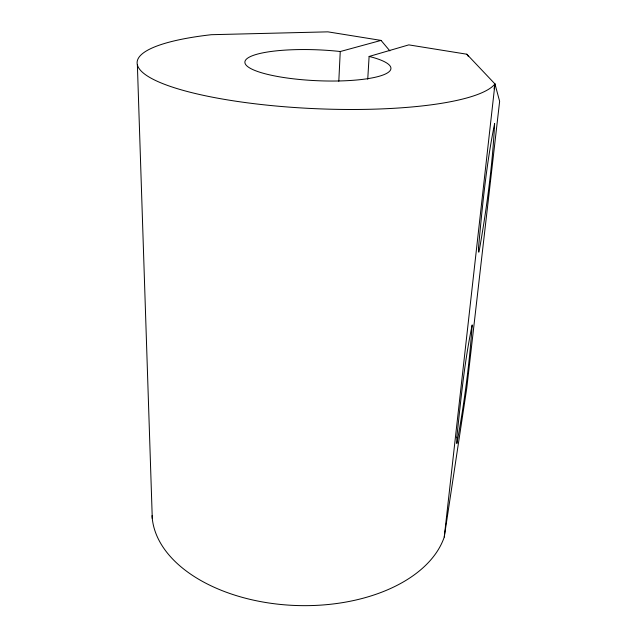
<?xml version="1.0" encoding="UTF-8"?>
<svg xmlns="http://www.w3.org/2000/svg" width="637" height="637" viewBox="0 0 637 637"><rect width="100%" height="100%" fill="white"/><g stroke="black" fill="none" stroke-linecap="round" stroke-linejoin="round"><path stroke-width="0.96" d="M338.804 81.249L340.246 51.533L381.045 40.41L389.876 50.896M367.74 79.227L369.11 56.462L408.795 44.877L466.825 54.217L494.965 83.949L499.631 101.331L466.746 388.252L444.26 537.031A147.712 89.642 1.9 0 1 286.937 605.007A147.712 89.642 1.9 0 1 152.052 515.636M444.26 537.031L494.965 83.949A180.223 38.451 2.5 0 1 222.926 99.117A180.223 38.451 2.5 0 1 211.373 34.701L327.904 31.85L381.045 40.41M494.081 88.846L494.965 83.949M340.246 51.533L339.306 51.406A73.12 15.431 2.5 0 0 245.006 63.119A73.12 15.431 2.5 0 0 347.683 80.644A73.12 15.431 2.5 0 0 369.938 56.637L369.11 56.462M466.825 54.217L468.521 56.653M137.369 64.671L152.283 518.614M478.53 247.626L478.483 252.029L479 251.989C486.541 209.589 492.449 166.56 494.623 123.578C486.31 164.394 482.313 206.141 478.53 247.626M456.833 437.173L456.864 443.495C464.174 404.36 469.389 364.627 472.2 324.91C464.421 361.784 460.846 399.67 456.833 437.173"/></g></svg>
